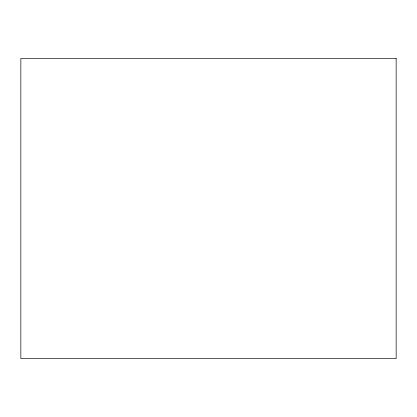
<?xml version="1.0" encoding="UTF-8"?>
<svg xmlns="http://www.w3.org/2000/svg" width="417" height="417" viewBox="0 0 417 417"><rect width="100%" height="100%" fill="white"/><g stroke="black" fill="none" stroke-linecap="round" stroke-linejoin="round"><path stroke-width="0.63" d="M396.15 58.38L20.85 58.38L20.85 358.62L396.15 358.62L396.15 58.38"/></g></svg>
